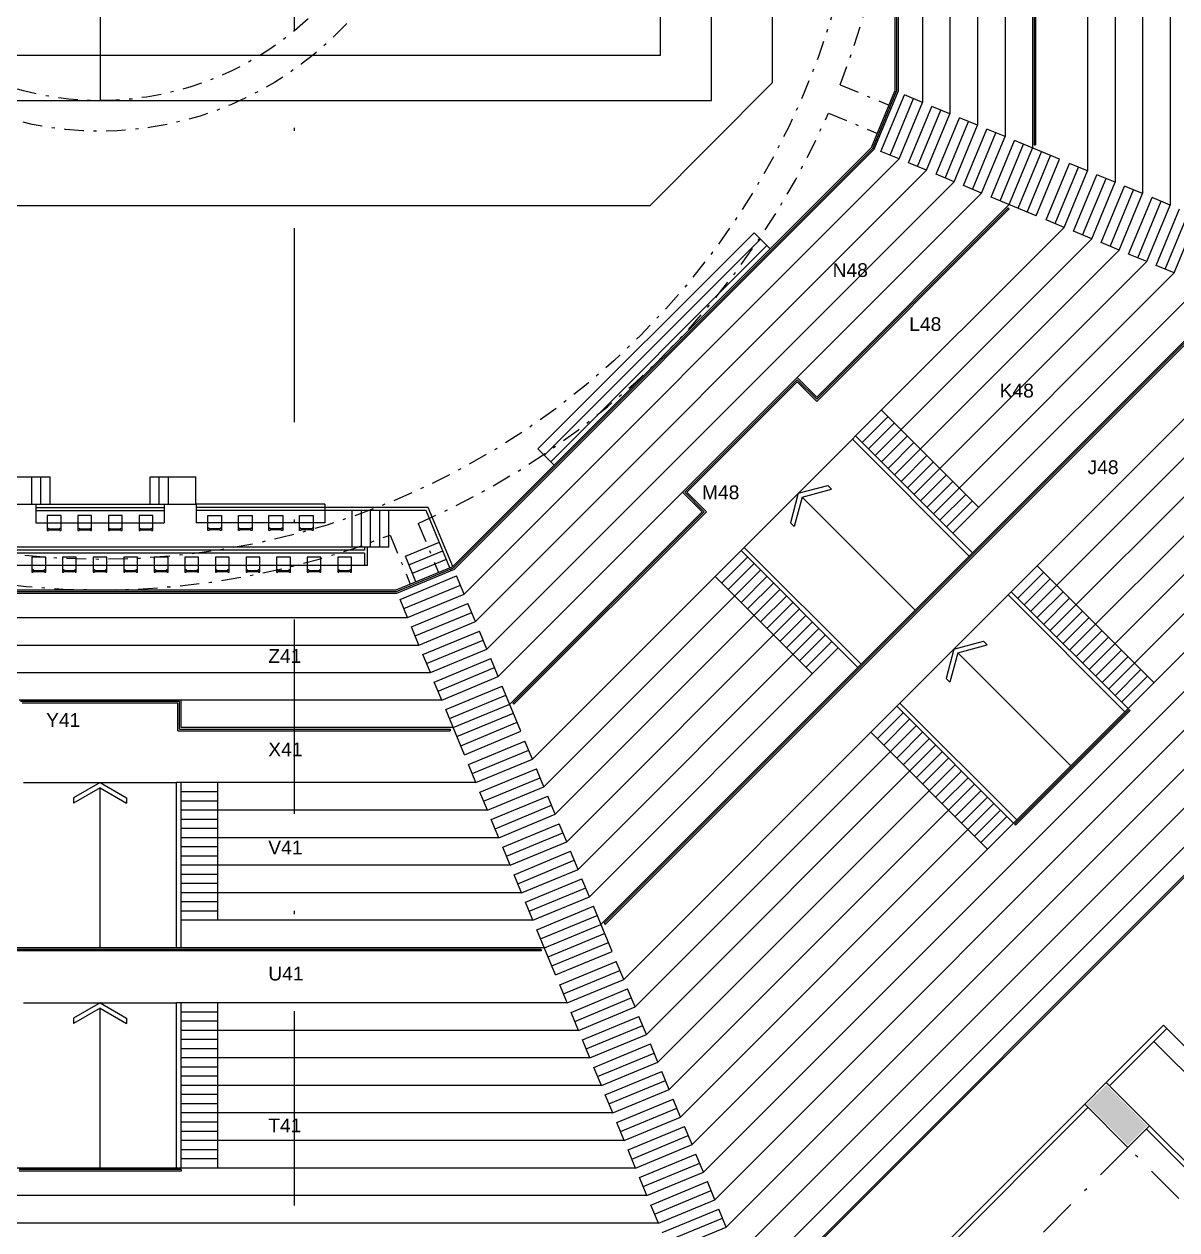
# Model space of a CAD drawing. Extents: x 1306 to 1544, y -75 to 211.
# Drawn here: x 1429.46 to 1467.17, y 87.66 to 127.08 of the extents above; entities that cross this region are included whole.
import ezdxf

# ---------------------------------------------------------------- set-up
doc = ezdxf.new("R2010")
doc.units = 0
doc.header["$LTSCALE"] = 2
doc.linetypes.add('DASHDOT2', pattern=[12.7, 6.35, -3.175, 0, -3.175])
for name, color, linetype in [('ARQUIBANCADA-ARY', 2, 'CONTINUOUS'), ('ESQUADRIA-ARY', 2, 'CONTINUOUS'), ('HACHURAS-ARY', 9, 'CONTINUOUS'), ('INDIC-CORTE-TBS', 4, 'DASHDOT2'), ('MOBILIÁRIO-ARY', 7, 'CONTINUOUS'), ('PAREDE-ALTA-ARY', 1, 'CONTINUOUS'), ('PAREDE-BAIXA-ARY', 2, 'CONTINUOUS'), ('PILARES-PRINC-ARY', 5, 'CONTINUOUS'), ('PROJ-COBERTURA-ARY', 7, 'DASHDOT2'), ('QUAD-OFICIAL-ARY', 7, 'CONTINUOUS'), ('RAMPA-INT-ARY', 7, 'CONTINUOUS'), ('TEXTO-PB-COR-ARY', 12, 'CONTINUOUS')]:
    doc.layers.add(name, color=color, linetype=linetype)
doc.styles.add('ARIAL', font='arial.ttf', dxfattribs={"height": 0.5})

msp = doc.modelspace()

# ---------------------------------------------------------------- hatches: boundary and pattern name
at = {"layer": 'HACHURAS-ARY', "ltscale": 0.5}
msp.add_hatch(color=256, dxfattribs=at).paths.add_polyline_path([(1464.86, 92.4), (1464.224, 91.764), (1465.568, 90.421), (1466.204, 91.057)])

# ---------------------------------------------------------------- linework, layer by layer
at = {"layer": 'ARQUIBANCADA-ARY'}
for p, q in [((1460.647, 145.383), (1460.647, 123.772)), ((1459.747, 145.01), (1459.747, 124.144)), ((1458.847, 144.637), (1458.847, 124.517)), ((1457.947, 144.264), (1457.947, 124.89)), ((1461.547, 131.927), (1461.547, 123.399)), ((1462.447, 131.927), (1462.447, 123.026)), ((1464.247, 131.927), (1464.247, 122.28)), ((1465.147, 131.927), (1465.147, 121.908)), ((1466.047, 131.927), (1466.047, 121.535)), ((1466.947, 131.927), (1466.947, 121.162)), ((1457.181, 123.042), (1457.947, 124.89)), ((1457.49, 122.914), (1458.255, 124.762)), ((1457.786, 122.792), (1458.551, 124.64)), ((1458.847, 124.517), (1458.255, 124.762)), ((1458.081, 122.669), (1458.847, 124.517)), ((1458.39, 122.542), (1459.155, 124.389)), ((1458.686, 122.419), (1459.451, 124.267)), ((1459.747, 124.144), (1459.155, 124.389)), ((1458.981, 122.297), (1459.747, 124.144)), ((1459.29, 122.169), (1460.055, 124.017)), ((1459.586, 122.046), (1460.351, 123.894)), ((1460.647, 123.772), (1460.055, 124.017)), ((1459.881, 121.924), (1460.647, 123.772)), ((1460.19, 121.796), (1460.955, 123.644)), ((1460.486, 121.674), (1461.251, 123.521)), ((1460.781, 121.551), (1461.547, 123.399)), ((1461.547, 123.399), (1460.955, 123.644)), ((1457.181, 123.042), (1443.482, 109.343)), ((1461.09, 121.423), (1461.855, 123.271)), ((1461.386, 121.301), (1462.151, 123.149)), ((1461.681, 121.178), (1462.447, 123.026)), ((1463.334, 122.659), (1461.855, 123.271)), ((1458.081, 122.669), (1443.854, 108.443)), ((1458.081, 122.669), (1457.49, 122.914)), ((1461.977, 121.056), (1462.742, 122.904)), ((1462.273, 120.933), (1463.038, 122.781)), ((1462.568, 120.811), (1463.334, 122.659)), ((1458.981, 122.297), (1444.227, 107.543)), ((1458.981, 122.297), (1458.39, 122.542)), ((1462.89, 120.678), (1463.655, 122.525)), ((1463.186, 120.555), (1463.951, 122.403)), ((1463.481, 120.433), (1464.247, 122.28)), ((1464.247, 122.28), (1463.655, 122.525)), ((1459.881, 121.924), (1444.6, 106.643)), ((1459.881, 121.924), (1459.29, 122.169)), ((1463.79, 120.305), (1464.555, 122.153)), ((1464.086, 120.182), (1464.851, 122.03)), ((1464.381, 120.06), (1465.147, 121.908)), ((1465.147, 121.908), (1464.555, 122.153)), ((1460.781, 121.551), (1454.751, 115.521)), ((1460.781, 121.551), (1460.19, 121.796)), ((1462.568, 120.811), (1461.09, 121.423)), ((1464.69, 119.932), (1465.455, 121.78)), ((1464.986, 119.81), (1465.751, 121.657)), ((1465.281, 119.687), (1466.047, 121.535)), ((1466.047, 121.535), (1465.455, 121.78)), ((1461.681, 121.178), (1455.387, 114.884)), ((1465.59, 119.559), (1466.355, 121.407)), ((1465.886, 119.437), (1466.651, 121.285)), ((1466.181, 119.314), (1466.947, 121.162)), ((1466.947, 121.162), (1466.355, 121.407)), ((1466.49, 119.186), (1467.255, 121.034)), ((1463.481, 120.433), (1462.89, 120.678)), ((1466.786, 119.064), (1467.551, 120.912)), ((1467.081, 118.942), (1467.847, 120.789)), ((1463.481, 120.433), (1456.66, 113.611)), ((1464.381, 120.06), (1463.79, 120.305)), ((1464.381, 120.06), (1457.297, 112.975)), ((1465.281, 119.687), (1464.69, 119.932)), ((1465.281, 119.687), (1457.933, 112.339)), ((1466.181, 119.314), (1465.59, 119.559)), ((1466.181, 119.314), (1458.569, 111.702)), ((1467.081, 118.942), (1466.49, 119.186)), ((1467.081, 118.942), (1459.206, 111.066)), ((1467.981, 118.569), (1459.842, 110.43)), ((1468.881, 118.196), (1448.328, 97.643)), ((1470.681, 117.45), (1461.751, 108.52)), ((1471.581, 117.078), (1462.388, 107.884)), ((1472.481, 116.705), (1463.024, 107.248)), ((1473.381, 116.332), (1463.66, 106.611)), ((1474.281, 115.959), (1464.297, 105.975)), ((1451.003, 111.773), (1454.751, 115.521)), ((1455.387, 114.884), (1454.751, 115.521)), ((1475.181, 115.586), (1464.933, 105.338)), ((1451.074, 111.773), (1454.751, 115.45)), ((1451.145, 111.773), (1454.751, 115.379)), ((1476.081, 115.214), (1451.31, 90.443)), ((1455.387, 114.814), (1454.751, 115.45)), ((1455.387, 114.743), (1454.751, 115.379)), ((1476.981, 114.841), (1451.683, 89.543)), ((1477.881, 114.468), (1452.056, 88.643)), ((1460.691, 111.278), (1457.509, 114.46)), ((1478.781, 114.095), (1452.429, 87.743)), ((1457.721, 114.248), (1456.872, 113.399)), ((1457.933, 114.036), (1457.084, 113.187)), ((1479.681, 113.722), (1452.801, 86.843)), ((1456.66, 113.611), (1456.554, 113.505)), ((1460.478, 109.793), (1456.66, 113.611)), ((1458.357, 113.611), (1457.509, 112.763)), ((1480.581, 113.35), (1453.174, 85.943)), ((1460.372, 109.687), (1456.554, 113.505)), ((1458.569, 113.399), (1457.721, 112.551)), ((1458.994, 112.975), (1458.145, 112.127)), ((1459.206, 112.763), (1458.357, 111.914)), ((1459.63, 112.339), (1458.781, 111.49)), ((1459.842, 112.127), (1458.994, 111.278)), ((1451.003, 111.773), (1444.973, 105.743)), ((1451.64, 111.137), (1451.003, 111.773)), ((1451.71, 111.137), (1451.074, 111.773)), ((1451.781, 111.137), (1451.145, 111.773)), ((1460.266, 111.702), (1459.418, 110.854)), ((1460.478, 111.49), (1459.63, 110.642)), ((1451.64, 111.137), (1445.346, 104.843)), ((1452.912, 109.864), (1446.091, 103.043)), ((1452.276, 108.803), (1453.125, 109.652)), ((1453.018, 109.97), (1452.912, 109.864)), ((1456.731, 106.045), (1452.912, 109.864)), ((1456.837, 106.151), (1453.018, 109.97)), ((1441.634, 108.577), (1443.482, 109.343)), ((1453.549, 109.227), (1446.464, 102.143)), ((1452.488, 108.591), (1453.337, 109.44)), ((1466.418, 105.55), (1462.6, 109.369)), ((1441.762, 108.268), (1443.61, 109.034)), ((1443.854, 108.443), (1443.61, 109.034)), ((1455.246, 105.833), (1452.064, 109.015)), ((1452.912, 108.167), (1453.761, 109.015)), ((1462.812, 109.157), (1461.963, 108.308)), ((1463.024, 108.945), (1462.176, 108.096)), ((1422.26, 108.577), (1441.634, 108.577)), ((1441.884, 107.973), (1443.732, 108.738)), ((1442.007, 107.677), (1443.854, 108.443)), ((1454.185, 108.591), (1446.837, 101.243)), ((1453.125, 107.955), (1453.973, 108.803)), ((1461.751, 108.52), (1461.645, 108.414)), ((1465.464, 104.596), (1461.645, 108.414)), ((1465.57, 104.702), (1461.751, 108.52)), ((1463.448, 108.52), (1462.6, 107.672)), ((1442.007, 107.677), (1441.762, 108.268)), ((1442.135, 107.368), (1443.982, 108.134)), ((1444.227, 107.543), (1443.982, 108.134)), ((1453.549, 107.53), (1454.397, 108.379)), ((1453.761, 107.318), (1454.61, 108.167)), ((1463.66, 108.308), (1462.812, 107.46)), ((1421.887, 107.677), (1442.007, 107.677)), ((1442.257, 107.073), (1444.105, 107.838)), ((1454.822, 107.955), (1447.21, 100.343)), ((1454.185, 106.894), (1455.034, 107.743)), ((1464.085, 107.884), (1463.236, 107.035)), ((1464.297, 107.672), (1463.448, 106.823)), ((1442.379, 106.777), (1442.135, 107.368)), ((1442.379, 106.777), (1444.227, 107.543)), ((1442.507, 106.468), (1444.355, 107.234)), ((1444.6, 106.643), (1444.355, 107.234)), ((1455.458, 107.318), (1447.582, 99.443)), ((1454.397, 106.682), (1455.246, 107.53)), ((1464.721, 107.248), (1463.873, 106.399)), ((1442.63, 106.173), (1444.478, 106.938)), ((1454.822, 106.258), (1455.67, 107.106)), ((1455.034, 106.045), (1455.882, 106.894)), ((1464.933, 107.035), (1464.085, 106.187)), ((1421.514, 106.777), (1442.379, 106.777)), ((1442.752, 105.877), (1442.507, 106.468)), ((1442.752, 105.877), (1444.6, 106.643)), ((1456.094, 106.682), (1447.955, 98.543)), ((1465.358, 106.611), (1464.509, 105.763)), ((1442.88, 105.568), (1444.728, 106.334)), ((1444.973, 105.743), (1444.728, 106.334)), ((1465.57, 106.399), (1464.721, 105.55)), ((1421.141, 105.877), (1442.752, 105.877)), ((1443.003, 105.273), (1444.85, 106.038)), ((1443.125, 104.977), (1444.973, 105.743)), ((1465.994, 105.975), (1465.145, 105.126)), ((1466.206, 105.763), (1465.358, 104.914)), ((1443.125, 104.977), (1442.88, 105.568)), ((1443.253, 104.668), (1445.101, 105.434)), ((1445.713, 103.956), (1445.101, 105.434)), ((1434.597, 104.977), (1429.297, 104.977)), ((1434.547, 104.927), (1429.347, 104.927)), ((1434.497, 104.877), (1429.397, 104.877)), ((1434.497, 103.977), (1434.497, 104.877)), ((1434.547, 104.027), (1434.547, 104.927)), ((1434.597, 104.077), (1434.597, 104.977)), ((1443.125, 104.977), (1434.597, 104.977)), ((1443.375, 104.373), (1445.223, 105.138)), ((1458.11, 104.879), (1458.003, 104.773)), ((1461.928, 101.06), (1458.11, 104.879)), ((1443.865, 103.19), (1443.253, 104.668)), ((1443.498, 104.077), (1445.346, 104.843)), ((1443.62, 103.782), (1445.468, 104.547)), ((1458.003, 104.773), (1449.074, 95.843)), ((1457.367, 103.712), (1458.216, 104.561)), ((1461.822, 100.954), (1458.003, 104.773)), ((1443.498, 104.077), (1434.597, 104.077)), ((1443.743, 103.486), (1445.591, 104.251)), ((1458.64, 104.136), (1449.446, 94.943)), ((1457.579, 103.5), (1458.428, 104.348)), ((1443.865, 103.19), (1445.713, 103.956)), ((1460.973, 100.106), (1457.155, 103.924)), ((1458.004, 103.076), (1458.852, 103.924)), ((1458.216, 102.863), (1459.064, 103.712)), ((1443.999, 102.868), (1445.846, 103.634)), ((1444.121, 102.573), (1445.969, 103.338)), ((1446.091, 103.043), (1445.846, 103.634)), ((1459.276, 103.5), (1449.819, 94.043)), ((1458.64, 102.439), (1459.489, 103.288)), ((1444.243, 102.277), (1446.091, 103.043)), ((1458.852, 102.227), (1459.701, 103.076)), ((1444.243, 102.277), (1443.999, 102.868)), ((1444.371, 101.968), (1446.219, 102.734)), ((1446.464, 102.143), (1446.219, 102.734)), ((1459.913, 102.863), (1450.192, 93.143)), ((1459.276, 101.803), (1460.125, 102.651)), ((1434.597, 102.277), (1434.447, 102.277)), ((1434.447, 96.877), (1434.447, 102.277)), ((1434.597, 102.277), (1434.447, 102.277)), ((1444.243, 102.277), (1434.597, 102.277)), ((1434.597, 96.877), (1434.597, 102.277)), ((1435.797, 97.777), (1435.797, 102.277)), ((1444.494, 101.673), (1446.342, 102.438)), ((1444.616, 101.377), (1446.464, 102.143)), ((1460.549, 102.227), (1450.565, 92.243)), ((1459.489, 101.591), (1460.337, 102.439)), ((1435.797, 101.977), (1434.597, 101.977)), ((1444.616, 101.377), (1444.371, 101.968)), ((1444.744, 101.068), (1446.592, 101.834)), ((1446.837, 101.243), (1446.592, 101.834)), ((1459.913, 101.166), (1460.761, 102.015)), ((1460.125, 100.954), (1460.973, 101.803)), ((1435.797, 101.677), (1434.597, 101.677)), ((1444.616, 101.377), (1434.597, 101.377)), ((1444.867, 100.773), (1446.714, 101.538)), ((1461.185, 101.591), (1450.937, 91.343)), ((1460.549, 100.53), (1461.398, 101.379)), ((1435.797, 101.077), (1434.597, 101.077)), ((1444.989, 100.477), (1444.744, 101.068)), ((1444.989, 100.477), (1446.837, 101.243)), ((1445.117, 100.168), (1446.965, 100.934)), ((1447.21, 100.343), (1446.965, 100.934)), ((1460.761, 100.318), (1461.61, 101.166)), ((1435.797, 100.777), (1434.597, 100.777)), ((1445.239, 99.873), (1447.087, 100.638)), ((1444.989, 100.477), (1434.597, 100.477)), ((1435.797, 100.177), (1434.597, 100.177)), ((1445.362, 99.577), (1445.117, 100.168)), ((1445.362, 99.577), (1447.21, 100.343)), ((1435.797, 99.877), (1434.597, 99.877)), ((1445.49, 99.268), (1447.337, 100.034)), ((1445.612, 98.973), (1447.46, 99.738)), ((1447.582, 99.443), (1447.337, 100.034)), ((1445.362, 99.577), (1434.597, 99.577)), ((1445.735, 98.677), (1447.582, 99.443)), ((1435.797, 99.277), (1434.597, 99.277)), ((1435.797, 98.977), (1434.597, 98.977)), ((1445.735, 98.677), (1445.49, 99.268)), ((1445.862, 98.368), (1447.71, 99.134)), ((1447.955, 98.543), (1447.71, 99.134)), ((1447.955, 98.543), (1447.71, 99.134)), ((1445.735, 98.677), (1434.597, 98.677)), ((1445.985, 98.073), (1447.833, 98.838)), ((1435.797, 98.377), (1434.597, 98.377)), ((1446.107, 97.777), (1445.862, 98.368)), ((1446.107, 97.777), (1447.955, 98.543)), ((1446.235, 97.468), (1448.083, 98.234)), ((1448.695, 96.756), (1448.083, 98.234)), ((1435.797, 98.077), (1434.597, 98.077)), ((1446.107, 97.777), (1434.597, 97.777)), ((1446.358, 97.173), (1448.205, 97.938)), ((1446.848, 95.99), (1446.235, 97.468)), ((1446.48, 96.877), (1448.328, 97.643)), ((1446.603, 96.582), (1448.45, 97.347)), ((1446.725, 96.286), (1448.573, 97.051)), ((1446.48, 96.877), (1417.413, 96.877)), ((1446.848, 95.99), (1448.695, 96.756)), ((1446.981, 95.668), (1448.829, 96.434)), ((1449.074, 95.843), (1448.829, 96.434)), ((1447.103, 95.373), (1448.951, 96.138)), ((1447.226, 95.077), (1449.074, 95.843)), ((1447.226, 95.077), (1446.981, 95.668)), ((1447.354, 94.768), (1449.201, 95.534)), ((1449.446, 94.943), (1449.201, 95.534)), ((1434.447, 89.677), (1434.447, 95.077)), ((1434.597, 95.077), (1434.447, 95.077)), ((1447.226, 95.077), (1434.597, 95.077)), ((1434.597, 89.677), (1434.597, 95.077)), ((1435.797, 89.677), (1435.797, 95.077)), ((1447.476, 94.473), (1449.324, 95.238)), ((1435.797, 94.777), (1434.597, 94.777)), ((1447.599, 94.177), (1447.354, 94.768)), ((1447.599, 94.177), (1449.446, 94.943)), ((1447.726, 93.868), (1449.574, 94.634)), ((1449.819, 94.043), (1449.574, 94.634)), ((1435.797, 94.477), (1434.597, 94.477)), ((1447.849, 93.573), (1449.697, 94.338)), ((1447.599, 94.177), (1434.597, 94.177)), ((1435.797, 93.877), (1434.597, 93.877)), ((1447.971, 93.277), (1447.726, 93.868)), ((1447.971, 93.277), (1449.819, 94.043)), ((1435.797, 93.577), (1434.597, 93.577)), ((1448.099, 92.968), (1449.947, 93.734)), ((1448.222, 92.673), (1450.069, 93.438)), ((1450.192, 93.143), (1449.947, 93.734)), ((1447.971, 93.277), (1434.597, 93.277)), ((1448.344, 92.377), (1450.192, 93.143)), ((1435.797, 92.977), (1434.597, 92.977)), ((1435.797, 92.677), (1434.597, 92.677)), ((1448.344, 92.377), (1448.099, 92.968)), ((1448.472, 92.068), (1450.32, 92.834)), ((1450.565, 92.243), (1450.32, 92.834)), ((1448.344, 92.377), (1434.597, 92.377)), ((1448.594, 91.773), (1450.442, 92.538)), ((1435.797, 92.077), (1434.597, 92.077)), ((1448.717, 91.477), (1448.472, 92.068)), ((1448.717, 91.477), (1450.565, 92.243)), ((1448.845, 91.168), (1450.693, 91.934)), ((1450.937, 91.343), (1450.693, 91.934)), ((1435.797, 91.777), (1434.597, 91.777)), ((1448.717, 91.477), (1434.597, 91.477)), ((1448.967, 90.873), (1450.815, 91.638)), ((1435.797, 91.177), (1434.597, 91.177)), ((1449.09, 90.577), (1448.845, 91.168)), ((1449.09, 90.577), (1450.937, 91.343)), ((1435.797, 90.877), (1434.597, 90.877)), ((1449.218, 90.268), (1451.065, 91.034)), ((1449.218, 90.268), (1451.065, 91.034)), ((1449.34, 89.973), (1451.188, 90.738)), ((1449.34, 89.973), (1451.188, 90.738)), ((1451.31, 90.443), (1451.065, 91.034)), ((1451.31, 90.443), (1451.065, 91.034)), ((1449.09, 90.577), (1434.597, 90.577)), ((1435.797, 90.277), (1434.597, 90.277)), ((1449.463, 89.677), (1451.31, 90.443)), ((1449.463, 89.677), (1451.31, 90.443)), ((1435.797, 89.977), (1434.597, 89.977)), ((1449.463, 89.677), (1449.218, 90.268)), ((1449.463, 89.677), (1449.218, 90.268)), ((1449.59, 89.368), (1451.438, 90.134)), ((1451.683, 89.543), (1451.438, 90.134)), ((1449.463, 89.677), (1414.431, 89.677)), ((1449.713, 89.073), (1451.561, 89.838)), ((1449.835, 88.777), (1451.683, 89.543)), ((1449.835, 88.777), (1449.59, 89.368)), ((1449.963, 88.468), (1451.811, 89.234)), ((1452.056, 88.643), (1451.811, 89.234)), ((1449.835, 88.777), (1414.058, 88.777)), ((1450.086, 88.173), (1451.933, 88.938)), ((1450.208, 87.877), (1449.963, 88.468)), ((1450.208, 87.877), (1452.056, 88.643)), ((1450.336, 87.568), (1452.184, 88.334)), ((1452.429, 87.743), (1452.184, 88.334)), ((1450.458, 87.273), (1452.306, 88.038)), ((1450.208, 87.877), (1413.685, 87.877)), ((1450.581, 86.977), (1452.429, 87.743))]:
    msp.add_line(p, q, dxfattribs=at)
at = {"layer": 'ESQUADRIA-ARY'}
for p, q in [((1458.047, 144.284), (1458.047, 124.87)), ((1457.997, 144.274), (1457.997, 124.88)), ((1462.497, 131.977), (1462.497, 123.126)), ((1462.547, 132.027), (1462.547, 123.126)), ((1457.224, 123.014), (1457.997, 124.88)), ((1457.266, 122.986), (1458.047, 124.87)), ((1457.224, 123.014), (1443.51, 109.3)), ((1462.497, 123.126), (1462.547, 123.126)), ((1457.266, 122.986), (1443.538, 109.258)), ((1461.646, 121.072), (1455.387, 114.814)), ((1461.681, 121.037), (1455.387, 114.743)), ((1461.646, 121.072), (1461.681, 121.037)), ((1468.846, 118.09), (1448.434, 97.678)), ((1468.881, 118.055), (1448.469, 97.643)), ((1481.163, 113.012), (1453.512, 85.361)), ((1481.199, 112.977), (1453.547, 85.325)), ((1451.71, 111.137), (1445.452, 104.878)), ((1451.781, 111.137), (1445.487, 104.843)), ((1441.644, 108.527), (1443.51, 109.3)), ((1441.654, 108.477), (1443.538, 109.258)), ((1422.24, 108.477), (1441.654, 108.477)), ((1422.25, 108.527), (1441.644, 108.527)), ((1445.452, 104.878), (1445.487, 104.843)), ((1465.605, 104.667), (1461.857, 100.919)), ((1465.64, 104.631), (1461.893, 100.884)), ((1465.605, 104.667), (1465.64, 104.631)), ((1434.497, 103.977), (1443.398, 103.977)), ((1434.547, 104.027), (1443.398, 104.027)), ((1443.398, 104.027), (1443.398, 103.977)), ((1443.398, 104.027), (1443.398, 103.977)), ((1461.857, 100.919), (1461.893, 100.884)), ((1448.434, 97.678), (1448.469, 97.643)), ((1446.38, 96.827), (1417.513, 96.827)), ((1446.38, 96.777), (1417.513, 96.777)), ((1471.684, 89.395), (1466.84, 94.239)), ((1471.26, 88.971), (1466.416, 93.815)), ((1434.597, 89.627), (1429.297, 89.627)), ((1434.597, 89.577), (1429.297, 89.577)), ((1434.597, 89.627), (1434.597, 89.577))]:
    msp.add_line(p, q, dxfattribs=at)
at = {"layer": 'INDIC-CORTE-TBS', "ltscale": 0.5}
msp.add_line((1438.303, 62.858), (1438.303, 206.296), dxfattribs=at)
at = {"layer": 'MOBILIÁRIO-ARY'}
for p, q in [((1446.266, 113.187), (1453.337, 120.258)), ((1453.867, 119.728), (1453.337, 120.258)), ((1446.478, 112.975), (1453.549, 120.046)), ((1446.69, 112.763), (1453.761, 119.834)), ((1446.796, 112.657), (1446.266, 113.187)), ((1428.817, 112.277), (1430.312, 112.277)), ((1429.712, 111.377), (1429.712, 112.277)), ((1430.012, 111.377), (1430.012, 112.277)), ((1430.312, 111.377), (1430.312, 112.277)), ((1433.582, 112.277), (1435.076, 112.277)), ((1433.582, 111.377), (1433.582, 112.277)), ((1433.882, 111.377), (1433.882, 112.277)), ((1434.182, 111.377), (1434.182, 112.277)), ((1435.076, 111.377), (1435.076, 112.277)), ((1428.797, 111.377), (1429.847, 111.377)), ((1429.847, 111.377), (1434.047, 111.377)), ((1429.847, 111.377), (1429.847, 110.777)), ((1429.847, 111.277), (1434.047, 111.277)), ((1429.847, 111.177), (1434.047, 111.177)), ((1434.047, 111.377), (1435.097, 111.377)), ((1434.047, 111.377), (1434.047, 110.777)), ((1435.097, 111.377), (1435.097, 110.777)), ((1439.297, 111.377), (1435.097, 111.377)), ((1439.297, 111.277), (1435.097, 111.277)), ((1439.297, 111.177), (1435.097, 111.177)), ((1439.297, 111.377), (1439.297, 110.777)), ((1442.68, 111.277), (1439.297, 111.277)), ((1442.613, 111.177), (1439.297, 111.177)), ((1440.197, 109.977), (1440.197, 111.177)), ((1440.497, 109.977), (1440.497, 111.177)), ((1440.797, 109.977), (1440.797, 111.177)), ((1441.097, 109.977), (1441.097, 111.177)), ((1441.397, 109.977), (1441.397, 111.177)), ((1443.389, 109.304), (1442.613, 111.177)), ((1443.482, 109.343), (1442.68, 111.277)), ((1429.847, 110.777), (1434.047, 110.777)), ((1439.297, 110.777), (1435.097, 110.777)), ((1441.936, 109.677), (1443.045, 110.136)), ((1440.697, 109.977), (1423.197, 109.977)), ((1440.597, 109.877), (1423.297, 109.877)), ((1440.597, 109.777), (1423.297, 109.777)), ((1441.397, 109.977), (1440.197, 109.977)), ((1440.597, 109.977), (1440.597, 109.877)), ((1440.597, 109.777), (1440.597, 109.377)), ((1440.697, 109.377), (1440.697, 109.977)), ((1442.281, 108.845), (1441.936, 109.677)), ((1442.051, 109.399), (1443.16, 109.859)), ((1440.697, 109.377), (1423.197, 109.377)), ((1442.166, 109.122), (1443.275, 109.581)), ((1443.409, 109.258), (1443.51, 109.3)), ((1443.409, 109.258), (1443.428, 109.212)), ((1446.38, 96.827), (1446.38, 96.777))]:
    msp.add_line(p, q, dxfattribs=at)
for points in [[(1430.222, 110.523), (1430.262, 110.523), (1430.262, 110.538), (1430.632, 110.538), (1430.632, 110.523), (1430.672, 110.523), (1430.672, 111.013), (1430.222, 111.013)], [(1431.222, 110.523), (1431.262, 110.523), (1431.262, 110.538), (1431.632, 110.538), (1431.632, 110.523), (1431.672, 110.523), (1431.672, 111.013), (1431.222, 111.013)], [(1432.222, 110.523), (1432.262, 110.523), (1432.262, 110.538), (1432.632, 110.538), (1432.632, 110.523), (1432.672, 110.523), (1432.672, 111.013), (1432.222, 111.013)], [(1433.222, 110.523), (1433.262, 110.523), (1433.262, 110.538), (1433.632, 110.538), (1433.632, 110.523), (1433.672, 110.523), (1433.672, 111.013), (1433.222, 111.013)], [(1435.922, 110.523), (1435.882, 110.523), (1435.882, 110.538), (1435.512, 110.538), (1435.512, 110.523), (1435.472, 110.523), (1435.472, 111.013), (1435.922, 111.013)], [(1436.922, 110.523), (1436.882, 110.523), (1436.882, 110.538), (1436.512, 110.538), (1436.512, 110.523), (1436.472, 110.523), (1436.472, 111.013), (1436.922, 111.013)], [(1437.922, 110.523), (1437.882, 110.523), (1437.882, 110.538), (1437.512, 110.538), (1437.512, 110.523), (1437.472, 110.523), (1437.472, 111.013), (1437.922, 111.013)], [(1438.922, 110.523), (1438.882, 110.523), (1438.882, 110.538), (1438.512, 110.538), (1438.512, 110.523), (1438.472, 110.523), (1438.472, 111.013), (1438.922, 111.013)], [(1429.722, 109.162), (1429.762, 109.162), (1429.762, 109.177), (1430.132, 109.177), (1430.132, 109.162), (1430.172, 109.162), (1430.172, 109.652), (1429.722, 109.652)], [(1430.722, 109.162), (1430.762, 109.162), (1430.762, 109.177), (1431.132, 109.177), (1431.132, 109.162), (1431.172, 109.162), (1431.172, 109.652), (1430.722, 109.652)], [(1431.722, 109.162), (1431.762, 109.162), (1431.762, 109.177), (1432.132, 109.177), (1432.132, 109.162), (1432.172, 109.162), (1432.172, 109.652), (1431.722, 109.652)], [(1432.722, 109.162), (1432.762, 109.162), (1432.762, 109.177), (1433.132, 109.177), (1433.132, 109.162), (1433.172, 109.162), (1433.172, 109.652), (1432.722, 109.652)], [(1433.722, 109.162), (1433.762, 109.162), (1433.762, 109.177), (1434.132, 109.177), (1434.132, 109.162), (1434.172, 109.162), (1434.172, 109.652), (1433.722, 109.652)], [(1434.722, 109.162), (1434.762, 109.162), (1434.762, 109.177), (1435.132, 109.177), (1435.132, 109.162), (1435.172, 109.162), (1435.172, 109.652), (1434.722, 109.652)], [(1435.722, 109.162), (1435.762, 109.162), (1435.762, 109.177), (1436.132, 109.177), (1436.132, 109.162), (1436.172, 109.162), (1436.172, 109.652), (1435.722, 109.652)], [(1436.722, 109.162), (1436.762, 109.162), (1436.762, 109.177), (1437.132, 109.177), (1437.132, 109.162), (1437.172, 109.162), (1437.172, 109.652), (1436.722, 109.652)], [(1437.722, 109.162), (1437.762, 109.162), (1437.762, 109.177), (1438.132, 109.177), (1438.132, 109.162), (1438.172, 109.162), (1438.172, 109.652), (1437.722, 109.652)], [(1438.722, 109.162), (1438.762, 109.162), (1438.762, 109.177), (1439.132, 109.177), (1439.132, 109.162), (1439.172, 109.162), (1439.172, 109.652), (1438.722, 109.652)], [(1439.722, 109.162), (1439.762, 109.162), (1439.762, 109.177), (1440.132, 109.177), (1440.132, 109.162), (1440.172, 109.162), (1440.172, 109.652), (1439.722, 109.652)]]:
    msp.add_lwpolyline(points, close=True, dxfattribs=at)
for points in [[(1430.222, 110.603), (1430.262, 110.603), (1430.262, 110.579), (1430.632, 110.579), (1430.632, 110.603), (1430.672, 110.603)], [(1431.222, 110.603), (1431.262, 110.603), (1431.262, 110.579), (1431.632, 110.579), (1431.632, 110.603), (1431.672, 110.603)], [(1432.222, 110.603), (1432.262, 110.603), (1432.262, 110.579), (1432.632, 110.579), (1432.632, 110.603), (1432.672, 110.603)], [(1433.222, 110.603), (1433.262, 110.603), (1433.262, 110.579), (1433.632, 110.579), (1433.632, 110.603), (1433.672, 110.603)], [(1435.922, 110.603), (1435.882, 110.603), (1435.882, 110.579), (1435.512, 110.579), (1435.512, 110.603), (1435.472, 110.603)], [(1436.922, 110.603), (1436.882, 110.603), (1436.882, 110.579), (1436.512, 110.579), (1436.512, 110.603), (1436.472, 110.603)], [(1437.922, 110.603), (1437.882, 110.603), (1437.882, 110.579), (1437.512, 110.579), (1437.512, 110.603), (1437.472, 110.603)], [(1438.922, 110.603), (1438.882, 110.603), (1438.882, 110.579), (1438.512, 110.579), (1438.512, 110.603), (1438.472, 110.603)], [(1429.722, 109.242), (1429.762, 109.242), (1429.762, 109.218), (1430.132, 109.218), (1430.132, 109.242), (1430.172, 109.242)], [(1430.722, 109.242), (1430.762, 109.242), (1430.762, 109.218), (1431.132, 109.218), (1431.132, 109.242), (1431.172, 109.242)], [(1431.722, 109.242), (1431.762, 109.242), (1431.762, 109.218), (1432.132, 109.218), (1432.132, 109.242), (1432.172, 109.242)], [(1432.722, 109.242), (1432.762, 109.242), (1432.762, 109.218), (1433.132, 109.218), (1433.132, 109.242), (1433.172, 109.242)], [(1433.722, 109.242), (1433.762, 109.242), (1433.762, 109.218), (1434.132, 109.218), (1434.132, 109.242), (1434.172, 109.242)], [(1434.722, 109.242), (1434.762, 109.242), (1434.762, 109.218), (1435.132, 109.218), (1435.132, 109.242), (1435.172, 109.242)], [(1435.722, 109.242), (1435.762, 109.242), (1435.762, 109.218), (1436.132, 109.218), (1436.132, 109.242), (1436.172, 109.242)], [(1436.722, 109.242), (1436.762, 109.242), (1436.762, 109.218), (1437.132, 109.218), (1437.132, 109.242), (1437.172, 109.242)], [(1437.722, 109.242), (1437.762, 109.242), (1437.762, 109.218), (1438.132, 109.218), (1438.132, 109.242), (1438.172, 109.242)], [(1438.722, 109.242), (1438.762, 109.242), (1438.762, 109.218), (1439.132, 109.218), (1439.132, 109.242), (1439.172, 109.242)], [(1439.722, 109.242), (1439.762, 109.242), (1439.762, 109.218), (1440.132, 109.218), (1440.132, 109.242), (1440.172, 109.242)]]:
    msp.add_lwpolyline(points, dxfattribs=at)
at = {"layer": 'PAREDE-ALTA-ARY', "ltscale": 0.5}
for p, q in [((1464.86, 92.471), (1466.734, 94.345)), ((1464.966, 92.365), (1466.84, 94.239)), ((1466.84, 94.239), (1466.734, 94.345))]:
    msp.add_line(p, q, dxfattribs=at)
at = {"layer": 'PAREDE-ALTA-ARY'}
for p, q in [((1469.704, 87.415), (1466.169, 90.951)), ((1469.987, 87.345), (1466.275, 91.057))]:
    msp.add_line(p, q, dxfattribs=at)
at = {"layer": 'PAREDE-BAIXA-ARY'}
for p, q in [((1453.919, 81.53), (1464.153, 91.764)), ((1454.105, 81.504), (1464.259, 91.658))]:
    msp.add_line(p, q, dxfattribs=at)
at = {"layer": 'PILARES-PRINC-ARY'}
msp.add_lwpolyline([(1465.568, 90.35), (1466.275, 91.057), (1464.86, 92.471), (1464.153, 91.764)], close=True, dxfattribs=at)
at = {"layer": 'PROJ-COBERTURA-ARY', "ltscale": 0.05}
for p, q in [((1456.154, 125.091), (1457.755, 124.428)), ((1455.772, 124.167), (1457.373, 123.504)), ((1442.357, 110.752), (1443.02, 109.151)), ((1441.433, 110.369), (1442.096, 108.769))]:
    msp.add_line(p, q, dxfattribs=at)
at = {"layer": 'PROJ-COBERTURA-ARY', "ltscale": 0.1}
for p, q in [((1465.568, 90.35), (1455.041, 79.823)), ((1469.103, 86.814), (1465.568, 90.35))]:
    msp.add_line(p, q, dxfattribs=at)
at = {"layer": 'PROJ-COBERTURA-ARY', "ltscale": 0.05}
for radius in [25, 11, 10]:
    msp.add_circle((1431.947, 134.577), radius, dxfattribs=at)
for start, end in [(338.6019, 21.3981), (293.6019, 336.3981), (248.6019, 291.3981)]:
    msp.add_arc((1431.947, 134.577), 26, start, end, dxfattribs=at)
at = {"layer": 'QUAD-OFICIAL-ARY'}
msp.add_line((1431.947, 144.577), (1431.947, 124.577), dxfattribs=at)
for points in [[(1453.947, 143.991), (1449.936, 148.003), (1413.958, 148.003), (1409.947, 143.991), (1409.947, 125.163), (1413.958, 121.152), (1449.936, 121.152), (1453.947, 125.163)], [(1411.947, 124.577), (1451.947, 124.577), (1451.947, 144.577), (1411.947, 144.577)], [(1413.612, 126.067), (1450.282, 126.067), (1450.282, 143.087), (1413.612, 143.087)]]:
    msp.add_lwpolyline(points, close=True, dxfattribs=at)
at = {"layer": 'RAMPA-INT-ARY'}
for p, q in [((1453.018, 109.97), (1456.554, 113.505)), ((1454.786, 111.738), (1455.752, 111.996)), ((1455.752, 111.996), (1455.875, 111.874)), ((1454.786, 111.738), (1454.527, 110.772)), ((1454.909, 111.615), (1454.65, 110.649)), ((1454.909, 111.615), (1455.875, 111.874)), ((1458.605, 107.919), (1454.909, 111.615)), ((1454.527, 110.772), (1454.65, 110.649)), ((1458.11, 104.879), (1461.645, 108.414)), ((1459.877, 106.646), (1460.843, 106.905)), ((1460.843, 106.905), (1460.966, 106.783)), ((1459.877, 106.646), (1459.619, 105.681)), ((1460, 106.524), (1459.741, 105.558)), ((1460, 106.524), (1460.966, 106.783)), ((1463.696, 102.828), (1460, 106.524)), ((1459.619, 105.681), (1459.741, 105.558)), ((1429.447, 102.277), (1434.447, 102.277)), ((1431.947, 102.277), (1431.081, 101.777)), ((1431.947, 102.104), (1431.081, 101.604)), ((1431.947, 102.277), (1432.813, 101.777)), ((1431.947, 96.877), (1431.947, 102.104)), ((1431.947, 102.104), (1432.813, 101.604)), ((1431.081, 101.777), (1431.081, 101.604)), ((1432.813, 101.777), (1432.813, 101.604)), ((1429.447, 95.077), (1434.447, 95.077)), ((1431.947, 95.077), (1431.081, 94.577)), ((1431.947, 95.077), (1432.813, 94.577)), ((1431.947, 94.904), (1431.081, 94.404)), ((1431.947, 89.677), (1431.947, 94.904)), ((1431.947, 94.904), (1432.813, 94.404)), ((1431.081, 94.577), (1431.081, 94.404)), ((1432.813, 94.577), (1432.813, 94.404))]:
    msp.add_line(p, q, dxfattribs=at)

# ---------------------------------------------------------------- texts
at = {"layer": 'TEXTO-PB-COR-ARY', "style": 'ARIAL'}
for s, p in [('N48', (1455.908, 118.81)), ('L48', (1458.414, 117.045)), ('K48', (1461.372, 114.87)), ('J48', (1464.247, 112.366)), ('M48', (1451.636, 111.545)), ('Z41', (1437.45, 106.194)), ('Y41', (1430.184, 104.102)), ('X41', (1437.45, 103.14)), ('V41', (1437.45, 99.933)), ('U41', (1437.45, 95.81)), ('T41', (1437.45, 90.846))]:
    msp.add_text(s, height=0.45, dxfattribs=at).set_placement(p)

doc.saveas('drawing.dxf')
